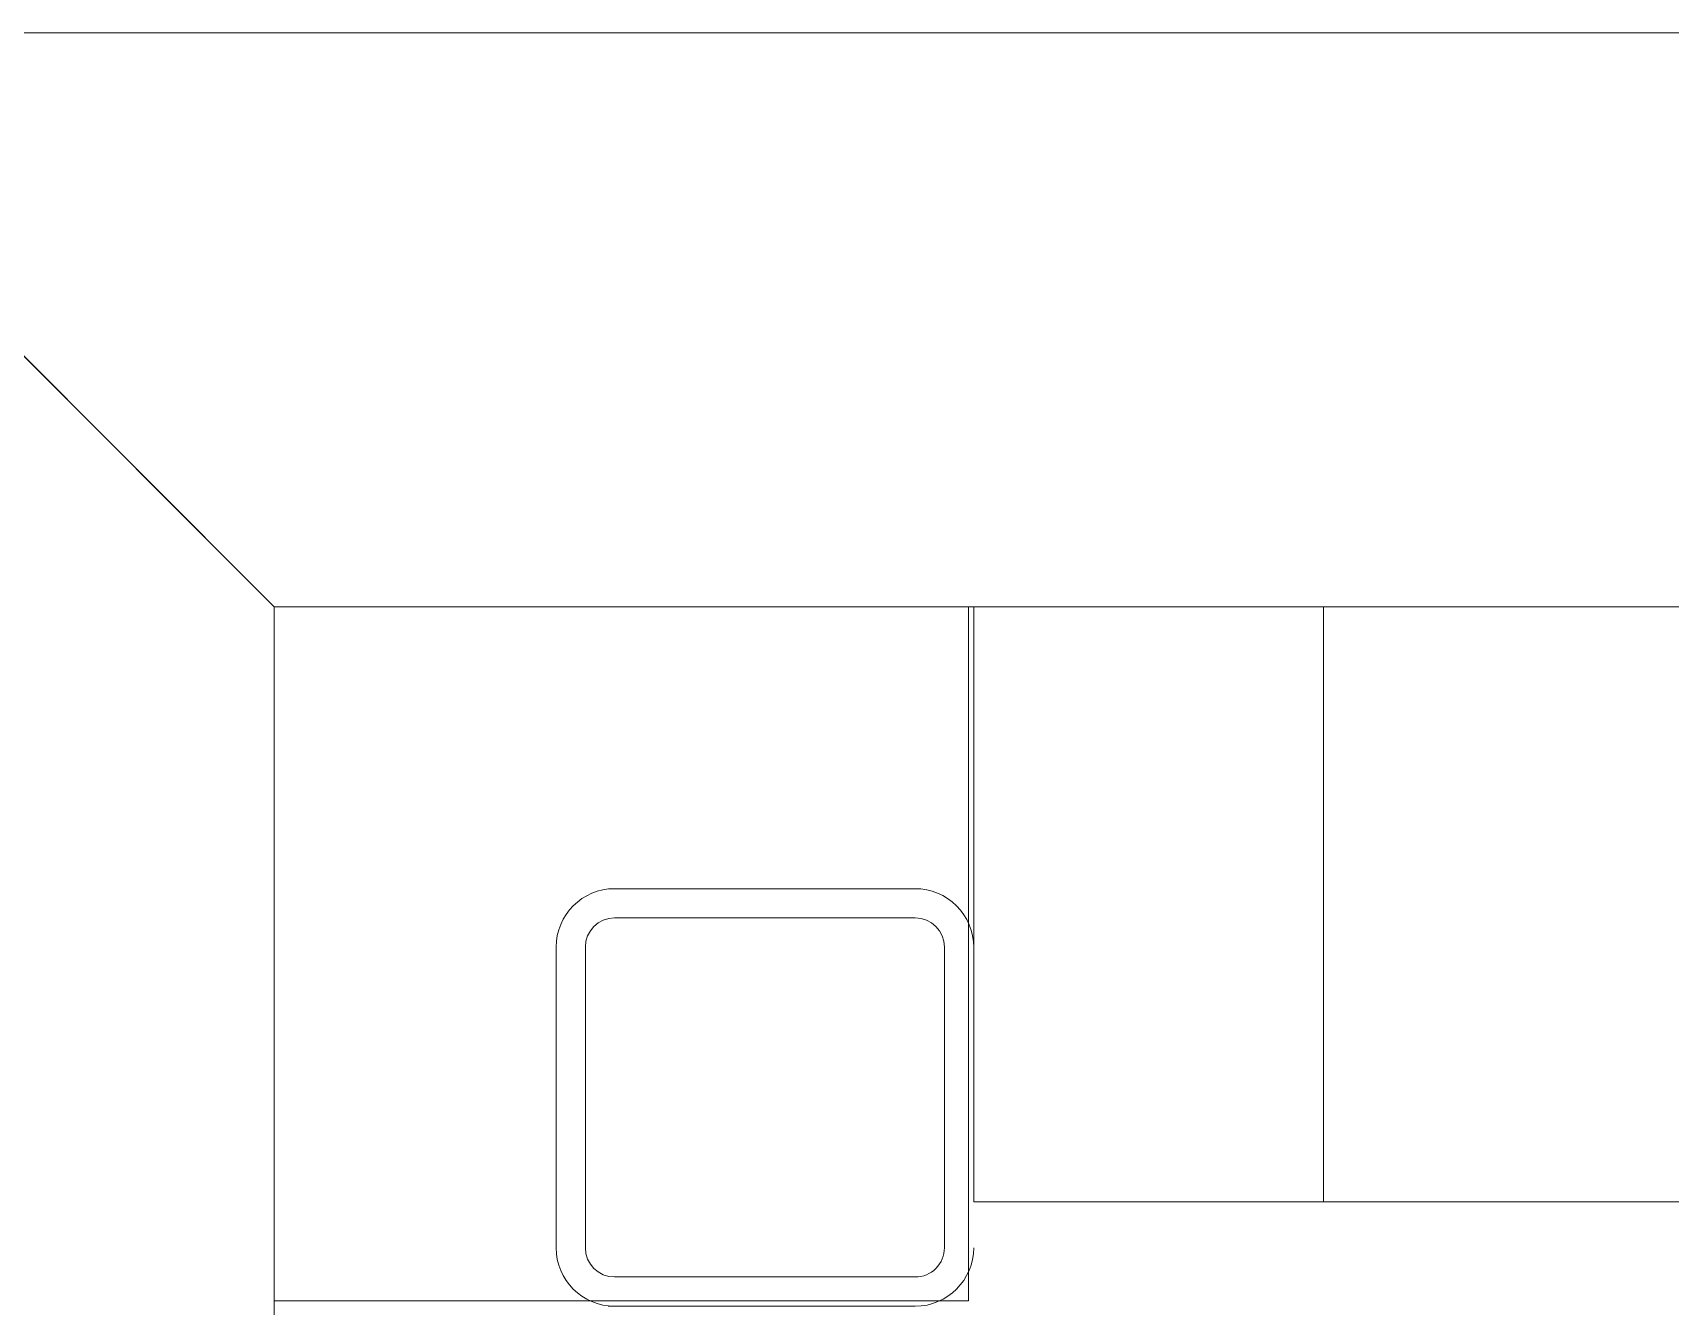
# Model space of a CAD drawing. Header units: millimetres. Extents: x 0 to 59350, y 0 to 29700.
# Drawn here: x 13672.4 to 13829.2, y 14226.1 to 14348.1 of the extents above; entities that cross this region are included whole.
import ezdxf

# ---------------------------------------------------------------- set-up
doc = ezdxf.new("R2010")
doc.units = ezdxf.units.MM
doc.layers.add('Standard', color=7, linetype='Continuous', lineweight=25)

msp = doc.modelspace()

# ---------------------------------------------------------------- linework, layer by layer
at = {"layer": 'Standard', "color": 59, "linetype": 'Continuous', "lineweight": 18}
for p, q in [((13695.49, 14293.12), (13640.49, 14348.12)), ((13640.49, 14348.12), (13695.49, 14293.12)), ((15165.49, 14348.1), (13640.49, 14348.12)), ((13640.49, 14348.12), (13695.49, 14293.12)), ((13640.49, 14348.12), (15165.49, 14348.1)), ((13695.49, 14293.12), (13640.49, 14348.12)), ((13695.49, 13714.62), (13695.49, 14293.12)), ((13695.49, 14293.12), (13695.49, 13714.62)), ((13695.49, 14293.12), (15165.49, 14293.09)), ((15165.49, 14293.09), (13695.49, 14293.12))]:
    msp.add_line(p, q, dxfattribs=at)
at = {"layer": 'Standard', "color": 51, "linetype": 'Continuous', "lineweight": 18}
for p, q in [((13695.49, 14226.62), (13695.49, 14293.12)), ((13695.49, 14293.12), (13761.99, 14293.12)), ((13695.49, 14293.12), (13695.49, 14226.62)), ((13761.99, 14293.12), (13695.49, 14293.12)), ((13761.99, 14293.12), (13761.99, 14226.62)), ((13761.99, 14226.62), (13761.99, 14293.12)), ((13761.99, 14226.62), (13695.49, 14226.62)), ((13695.49, 14226.62), (13761.99, 14226.62))]:
    msp.add_line(p, q, dxfattribs=at)
at = {"layer": 'Standard', "color": 2, "linetype": 'Continuous', "lineweight": 18}
for p, q in [((13795.99, 14293.12), (13762.49, 14293.12)), ((13762.49, 14293.12), (13762.49, 14236.12)), ((13762.49, 14293.12), (15165.49, 14293.12)), ((13795.99, 14236.12), (13795.99, 14293.12)), ((13762.49, 14236.12), (13795.99, 14236.12)), ((13762.49, 14236.12), (15165.49, 14236.12))]:
    msp.add_line(p, q, dxfattribs=at)
at = {"layer": 'Standard', "color": 1, "linetype": 'Continuous', "lineweight": 18}
for p, q in [((13756.89, 14266.12), (13728.09, 14266.12)), ((13756.89, 14263.32), (13728.09, 14263.32)), ((13722.49, 14260.52), (13722.49, 14231.72)), ((13725.29, 14260.52), (13725.29, 14231.72)), ((13759.69, 14260.52), (13759.69, 14231.72)), ((13756.89, 14228.92), (13728.09, 14228.92)), ((13727.49, 14226.12), (13756.89, 14226.12))]:
    msp.add_line(p, q, dxfattribs=at)
for centre, radius, start, end in [((13728.09, 14260.52), 5.6, 90.0002, 180), ((13756.89, 14260.52), 5.6, 0, 90.0002), ((13728.09, 14260.52), 2.8, 90, 180), ((13756.89, 14260.52), 2.8, 0, 90), ((13728.09, 14231.72), 5.6, 180, 270), ((13728.09, 14231.72), 2.8, 180, 269.9998), ((13756.89, 14231.72), 2.8, 269.9998, 0), ((13756.89, 14231.72), 5.6, 270, 0)]:
    msp.add_arc(centre, radius, start, end, dxfattribs=at)

doc.saveas('drawing.dxf')
